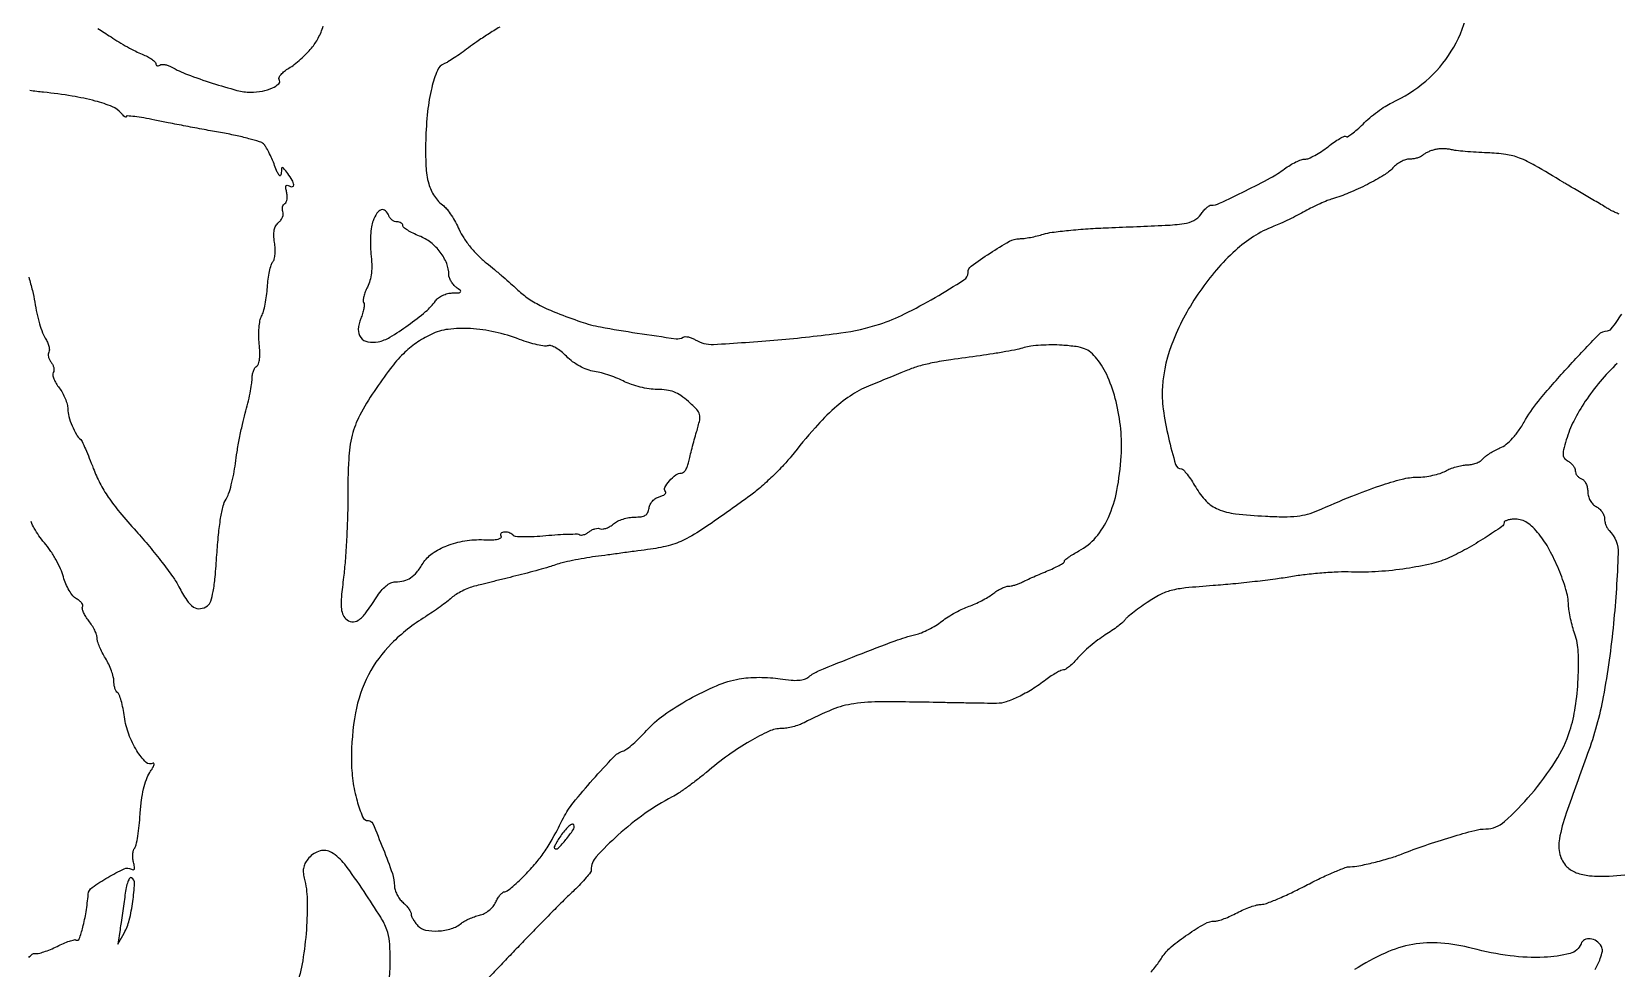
# Model space of a CAD drawing. Extents: x 0 to 1938, y 0 to 2000.
# Drawn here: x 665.4 to 1043.8, y 423.7 to 647.4 of the extents above; entities that cross this region are included whole.
import ezdxf

# ---------------------------------------------------------------- set-up
doc = ezdxf.new("R2010")
doc.units = 0

msp = doc.modelspace()

# ---------------------------------------------------------------- linework, layer by layer
for points in [[(777.135888, 648.542309, 0.006417), (774.330364, 646.786335, 0.006476), (771.684168, 645.033544, 0.013377), (769.671939, 643.582564, -0.008144), (767.960262, 642.320871, -0.009054), (766.267103, 641.16052, -0.0085), (764.791009, 640.223327, -0.045927), (763.939475, 639.804709, 0.205683), (762.272611, 638.185726, 0.038712), (760.918822, 634.057385, 0.033478), (759.932531, 628.398611, 0.019335), (759.469876, 621.5, 0.018695), (759.526082, 615.314017, 0.055266), (760.18902, 611.123267, 0.080447), (761.554572, 608.128838, 0.087007), (763.766614, 605.810704, -0.068598), (764.579107, 605.019356, -0.020534), (765.586551, 603.609792, -0.020168), (766.599373, 601.916868, -0.020571), (767.465325, 600.158801, 0.041472), (768.547171, 598.175844, 0.025214), (770.127318, 596.021111, 0.024545), (771.991978, 593.946899, 0.029635), (773.942999, 592.200133, -0.005329), (775.88201, 590.626918, -0.004249), (777.940511, 588.890329, -0.004296), (779.819582, 587.249338, -0.010798), (781.152358, 586.012567, 0.040976), (783.717444, 583.905234, 0.033275), (786.771981, 582.077127, 0.024951), (790.801763, 580.263551, 0.009888), (796.5, 578.162699, 0.038231), (801.244171, 576.915766, 0.007438), (809.977506, 575.455077, 0.003025), (819.26044, 574.101481, 0.174829), (820.9204, 574.450805, -0.13618), (821.440669, 574.602034, -0.052861), (822.193996, 574.531438, -0.047251), (823.039856, 574.275801, -0.042606), (823.854254, 573.858947, 0.154879), (828.176188, 572.751092, 0.007096), (843.55337, 573.8382, 0.012121), (858.626843, 575.487927, 0.045491), (867.896528, 577.601442, 0.036175), (873.838782, 580.026051, 0.017227), (881.113042, 583.945175, 0.009094), (888.023154, 588.151586, 0.256885), (889, 589.927447, -0.238792), (889.754485, 591.417162, -0.012715), (894.249012, 594.543501, -0.016446), (898.857941, 597.365718, -0.129861), (901.258917, 598, 0.033202), (902.365614, 598.073571, 0.013011), (903.877193, 598.31562, 0.012812), (905.503884, 598.663061, 0.015585), (907.006602, 599.074449, -0.042344), (909.058941, 599.519932, -0.007379), (912.998814, 599.97243, -0.007967), (917.649607, 600.362421, -0.007068), (922.5, 600.622602, 0.001457), (936.106097, 601.199421, 0.024513), (940.589068, 601.623422, 0.083679), (942.942504, 602.378036, 0.12122), (944.578546, 603.808678, -0.026584), (945.235197, 604.647519, -0.032233), (945.938852, 605.356299, -0.033947), (946.592244, 605.859968, -0.148284), (947.054036, 606, 0.109992), (949.04266, 606.442822, 0.005197), (955.256079, 609.433522, 0.008654), (961.247052, 612.52438, 0.03805), (964.594391, 614.668377, -0.024582), (965.908429, 615.560783, -0.024953), (967.297305, 616.315086, -0.025709), (968.566507, 616.846064, -0.08642), (969.450487, 617, 0.100686), (970.36819, 617.186693, 0.023255), (971.79743, 617.873386, 0.0231), (973.399725, 618.835127, 0.020772), (974.966199, 619.97323, -0.014868), (976.44411, 621.073874, -0.023709), (977.776062, 621.914478, -0.020211), (978.867682, 622.47608, -0.31486), (979.260104, 622.406563, 0.34745), (979.640191, 622.362044, 0.020249), (980.675315, 623.059171, 0.023643), (981.931449, 624.075931, 0.014414), (983.319692, 625.386358, -0.021496), (984.910819, 626.846255, -0.015981), (986.783752, 628.32239, -0.016221), (988.643444, 629.603068, -0.034835), (990.169692, 630.438815, 0.069419), (998.314903, 635.65916, 0.076525), (1004.412126, 642.760449, 0.076465), (1008.094497, 651.371813, 0.069159)], [(681.17619, 648.171677, -0.009576), (682.670983, 647.260488, -0.006718), (684.319825, 646.180176, 0.01236), (686.15806, 645.005202, 0.009398), (688.226761, 643.806361, 0.009518), (690.210353, 642.754982, 0.021866), (691.75, 642.058856, -0.023242), (692.99472, 641.491946, -0.032371), (694.045313, 640.864225, -0.033711), (694.804406, 640.261977, -0.211237), (695, 639.819663, 0.12161), (695.076384, 639.510253, 0.187577), (695.281801, 639.331577, 0.151341), (695.592394, 639.317702, 0.074591), (695.959323, 639.47486, -0.126195), (696.454805, 639.629495, -0.051872), (697.162856, 639.592498, -0.046915), (697.95324, 639.391004, -0.044156), (698.709323, 639.042755, 0.03963), (702.58613, 637.21447, 0.013289), (708.503461, 635.155364, 0.011896), (714.402139, 633.43036, 0.065271), (717.684801, 633, 0.045093), (720.462061, 633.250979, 0.060037), (722.880704, 633.999628, 0.090137), (724.356078, 635.008763, 0.349435), (724.478511, 636.03477, -0.260952), (724.457759, 636.516453, -0.061007), (724.923831, 637.213559, -0.047707), (725.734719, 637.990876, -0.030645), (726.80546, 638.735499, 0.029019), (728.096311, 639.626987, 0.01562), (729.583899, 640.863937, 0.015508), (731.026211, 642.223611, 0.023462), (732.185378, 643.500902, 0.050575), (733.801173, 645.919494, 0.042035), (735.017597, 648.765688, 0.020648)], [(664.670748, 588.834367, -0.012554), (665.538524, 585.614013, -0.019825), (666.102478, 582.809782, 0.015461), (666.598482, 580.227029, 0.015539), (667.252441, 577.684264, 0.015543), (667.959229, 575.506985, 0.058237), (668.598101, 574.221754, -0.036891), (669.120129, 573.275005, -0.043907), (669.462524, 572.314423, -0.049417), (669.594325, 571.475822, -0.153876), (669.45547, 570.927949, 0.126496), (669.301943, 570.434992, 0.067826), (669.35652, 569.795821, 0.060667), (669.598486, 569.115712, 0.057495), (670, 568.5, -0.059595), (670.399696, 567.881434, -0.061668), (670.636599, 567.193045, -0.068427), (670.683324, 566.541795, -0.12275), (670.521105, 566.034149, 0.18396), (670.409232, 565.451573, 0.048241), (670.667873, 564.518989, 0.042365), (671.192313, 563.437809, 0.032564), (671.935015, 562.355485, -0.038114), (672.725465, 561.175756, -0.030697), (673.393411, 559.80269, -0.031656), (673.853615, 558.450721, -0.066297), (674, 557.351572, 0.066853), (674.244928, 555.527908, 0.032775), (675.011418, 553.308552, 0.032553), (676.036279, 551.25628, 0.085399), (677.091463, 550, -0.110601), (677.411134, 549.578352, -0.004242), (678.216691, 547.774017, -0.007415), (679.125702, 545.603394, -0.005141), (680.091463, 543.124313, 0.030113), (681.669465, 539.604012, 0.029198), (683.673435, 536.260821, 0.023673), (686.417196, 532.619246, 0.010834), (690.317696, 528.124313, -0.010188), (693.485606, 524.483129, -0.009845), (696.539806, 520.674737, -0.009806), (699.095556, 517.217895, -0.03521), (700.521306, 514.87479, 0.026893), (702.401452, 511.666038, 0.099914), (704.046112, 510.013337, 0.178724), (705.65137, 509.629077, 0.134703), (707.345608, 510.318684, 0.151901), (708.121264, 511.416855, 0.032807), (708.6987, 513.69859, 0.02277), (709.176287, 517.169378, 0.006796), (709.590879, 522.5, -0.00885), (709.983984, 527.299213, -0.015998), (710.500655, 531.20793, -0.017571), (711.10238, 534.198523, -0.086236), (711.779849, 535.77559, 0.063074), (712.401445, 537.056481, 0.017266), (713.047472, 539.211146, 0.017169), (713.616213, 541.725715, 0.017123), (714.011659, 544.27559, -0.011644), (714.415077, 547.07938, -0.007073), (715.015917, 550.374974, -0.007085), (715.704914, 553.62905, -0.012406), (716.379882, 556.29879, 0.009556), (717.000067, 558.694317, 0.009737), (717.52409, 561.096892, 0.009554), (717.898537, 563.200398, 0.039285), (718, 564.489773, -0.042625), (718.08252, 565.456005, -0.044251), (718.327638, 566.381751, -0.048396), (718.68715, 567.137543, -0.119693), (719.115364, 567.571299, 0.183092), (719.552192, 568.139935, 0.045301), (719.792619, 569.311914, 0.036461), (719.854741, 570.907664, 0.019568), (719.71071, 572.874214, -0.025067), (719.591698, 574.787698, -0.024366), (719.662771, 576.721848, -0.025123), (719.89352, 578.412011, -0.077822), (720.277749, 579.493898, 0.057282), (720.717591, 580.588299, 0.016984), (721.136134, 582.346175, 0.016801), (721.475364, 584.368683, 0.01738), (721.673407, 586.386698, -0.016806), (721.863207, 588.34383, -0.019643), (722.178185, 590.183535, -0.018982), (722.560789, 591.702143, -0.102345), (722.958443, 592.449927, 0.117344), (723.297319, 593.135449, 0.03438), (723.48201, 594.304029, 0.032472), (723.514023, 595.689874, 0.029771), (723.369638, 597.109617, -0.029191), (723.198065, 598.777478, -0.061529), (723.300284, 600.072649, -0.079462), (723.679662, 601.079778, -0.090049), (724.342758, 601.869501, 0.062602), (724.892984, 602.45655, 0.062895), (725.279785, 603.160623, 0.068974), (725.452648, 603.870052, 0.117457), (725.372385, 604.471962, -0.075249), (725.251187, 605.023803, -0.075878), (725.299292, 605.585144, -0.081884), (725.504319, 606.069598, -0.113854), (725.837946, 606.399845, 0.154694), (726.170549, 606.786596, 0.063956), (726.360471, 607.458253, 0.054904), (726.392137, 608.288195, 0.046087), (726.248596, 609.157368, -0.023353), (726.045738, 610.11343, -0.139278), (726.103353, 610.614887, -0.342811), (726.371318, 610.768, -0.103411), (726.842476, 610.597355, 0.167252), (727.619586, 610.421833, 0.412815), (727.95138, 610.833405, 0.10558), (727.575102, 611.988549, 0.030579), (726.531803, 613.55887, 0.005031), (725.53194, 614.853525, 0.239577), (725.241089, 614.98791, 0.378105), (725.052041, 614.808068, 0.00907), (724.961341, 613.5, -0.180866), (724.782506, 613.087352, -0.455652), (724.49563, 613.102025, -0.066331), (724.024817, 613.901653, -0.012215), (723.396133, 615.497691, 0.015969), (722.746717, 617.110745, 0.016787), (722.005555, 618.651937, 0.016664), (721.279503, 619.934401, 0.06896), (720.716595, 620.621772, 0.112784), (719.817079, 621.139549, 0.0094), (717.213625, 621.885024, 0.012159), (714.035829, 622.648425, 0.009084), (710.5, 623.340463, -0.001947), (706.5611, 624.053174, -0.001394), (702.160937, 624.87975, -0.001407), (697.973225, 625.690726, -0.003021), (694.75, 626.344593, 0.008458), (692.159263, 626.840888, 0.014331), (689.97347, 627.15716, 0.00811), (688.202002, 627.332782, 0.423622), (687.968197, 627.128211, -0.437301), (687.8471, 627.027094, -0.121999), (687.58789, 627.128096, -0.049116), (687.188816, 627.472856, -0.020325), (686.718197, 628.009988, 0.129378), (684.684445, 629.507271, 0.028932), (680.558457, 630.872052, 0.025231), (675.029745, 632.057092, 0.014054), (668.199793, 632.968025, -0.009013), (664.933236, 633.370229, -0.012029)], [(1044.467504, 603.878292, -0.011596), (1043.571756, 604.255577, -0.011617), (1042.70032, 604.671238, -0.020151), (1042, 605.061679, 0.003197), (1041.177659, 605.557414, 0.000757), (1039.79923, 606.37359, 0.000779), (1038.212013, 607.306821, 0.000768), (1036.6144, 608.239527, -0.000835), (1035.006892, 609.178302, -0.000816), (1033.389988, 610.129736, -0.000803), (1031.97303, 610.969703, -0.003069), (1031.094051, 611.5, 0.006477), (1024.365074, 615.497366, 0.038322), (1020.672713, 617.26495, 0.057354), (1017.423303, 618.112975, 0.025745), (1013.021971, 618.506723, -0.005698), (1010.320801, 618.639572, -0.006469), (1007.735339, 618.829885, -0.005929), (1005.545117, 619.045818, -0.035401), (1004.416881, 619.252175, 0.038533), (1003.537855, 619.407274, 0.022922), (1002.475584, 619.46233, 0.022861), (1001.405246, 619.419742, 0.0363), (1000.5, 619.275464, 0.027926), (999.66461, 619.029394, 0.0233), (998.808437, 618.678576, 0.023933), (998.054095, 618.282658, 0.057267), (997.55, 617.902935, -0.083931), (997.034744, 617.556049, -0.035315), (996.248965, 617.265237, -0.033678), (995.345916, 617.066586, -0.037317), (994.454988, 617, 0.07908), (993.495398, 616.847277, 0.041659), (992.380482, 616.377301, 0.040119), (991.29223, 615.691379, 0.049072), (990.404988, 614.880172, -0.073906), (988.319807, 613.155049, -0.01773), (984.38542, 610.9637, -0.018933), (979.973301, 608.914188, -0.029046), (976, 607.513497, 0.026681), (974.767052, 607.085393, 0.009581), (973.059375, 606.349859, 0.009473), (971.214738, 605.470562, 0.011083), (969.5, 604.564892, -0.008826), (967.713415, 603.610936, -0.005983), (965.646875, 602.584946, -0.006029), (963.626373, 601.641617, -0.011989), (962, 600.952526, 0.092616), (952.829777, 595.184115, 0.05477), (944.324807, 585.391933, 0.054105), (938.022057, 573.789542, 0.081045), (935.423466, 562.57968, 0.050717), (935.60998, 557.297169, 0.023106), (936.867575, 550.495965, 0.014317), (938.56185, 544.066971, 0.332635), (939.988213, 543, -0.216306), (940.429243, 542.79984, -0.014944), (941.319629, 541.718414, -0.019129), (942.327464, 540.308716, -0.013084), (943.366755, 538.637153, 0.059552), (945.879227, 535.325659, 0.102426), (948.728622, 533.381971, 0.069844), (952.860517, 532.304727, 0.016398), (960, 531.712344, 0.010584), (964.43155, 531.584575, 0.028705), (967.569749, 531.740794, 0.038314), (970.093972, 532.209844, 0.039069), (972.5, 533.056655, -0.007943), (980.665305, 536.514933, -0.015088), (987.358267, 538.992754, -0.017914), (992.663588, 540.567661, -0.061189), (996.227182, 541.035435, 0.028352), (998.046391, 541.153819, 0.022827), (999.979235, 541.480268, 0.023386), (1001.740827, 541.948374, 0.053256), (1003, 542.5, -0.036359), (1004.14871, 543.050121, -0.023936), (1005.537469, 543.519732, -0.024099), (1006.940336, 543.848247, -0.042114), (1008.127555, 543.964565, 0.046458), (1009.218322, 544.08099, 0.040449), (1010.322724, 544.398612, 0.0425), (1011.279333, 544.855811, 0.087039), (1011.910711, 545.392413, -0.057017), (1012.557146, 546.011959, -0.020922), (1013.596833, 546.736162, -0.020421), (1014.80933, 547.43966, -0.023055), (1016.027942, 548.011574, 0.072343), (1017.499779, 548.888112, 0.038348), (1019.044547, 550.351135, 0.032592), (1020.614591, 552.329833, 0.021479), (1022.16476, 554.787971, -0.04524), (1025.680765, 559.817513, -0.010986), (1032.389792, 567.428572, -0.005164), (1039.611994, 575.107019, -0.204189), (1041.707479, 576, 0.237326), (1042.620157, 576.459061, 0.007263), (1045.161301, 579.987039, 0.014589)], [(1044.020484, 568.205613, 0.026932), (1039.927184, 563.857227, 0.028501), (1036.407237, 559.172271, 0.030234), (1033.653444, 554.438872, 0.04387), (1031.86686, 549.949955, 0.012174), (1031.21243, 547.55507, 0.082463), (1031.117238, 546.334767, 0.160172), (1031.460402, 545.532852, 0.084851), (1032.310495, 544.846114, -0.05497), (1032.956709, 544.384743, -0.051309), (1033.503708, 543.783758, -0.055059), (1033.876905, 543.140741, -0.104342), (1034, 542.557299, 0.099443), (1034.111795, 542.000752, 0.06685), (1034.440625, 541.439494, 0.063749), (1034.926554, 540.958788, 0.071688), (1035.5, 540.638374, -0.12387), (1036.074186, 540.234588, -0.06438), (1036.559375, 539.498594, -0.057928), (1036.888424, 538.564006, -0.055757), (1037, 537.566569, 0.065508), (1037.141649, 536.490052, 0.062433), (1037.557504, 535.467821, 0.064232), (1038.198294, 534.606019, 0.078097), (1039, 534, -0.061983), (1039.764899, 533.459451, -0.054411), (1040.4125, 532.725638, -0.05735), (1040.852909, 531.919054, -0.0966), (1041, 531.164816, 0.052683), (1041.079815, 530.409409, 0.038416), (1041.319248, 529.599167, 0.039092), (1041.670378, 528.857688, 0.066344), (1042.086802, 528.313198, -0.208318), (1044.250391, 522.810791, -0.014964), (1043.143597, 506.078206, -0.02182), (1040.686003, 488.589326, -0.042406), (1036.95425, 475, 0.003896), (1031.833291, 460.74899, 0.038946), (1030.209867, 454.629783, 0.107239), (1030.328376, 450.949407, 0.135711), (1032, 448, 0.110096), (1034.265063, 446.560633, 0.063166), (1037.437511, 445.849163, 0.038036), (1042.116168, 445.762999, 0.010329), (1049.5, 446.342185, 0.027484)], [(664.695066, 426.29699, -0.065428), (665.46605, 427.079636, -0.211287), (666.15815, 427.253253, 0.100918), (666.948424, 427.277356, 0.020653), (668.301117, 427.656017, 0.020968), (669.862739, 428.237006, 0.018346), (671.442844, 428.97086, -0.015814), (672.971955, 429.690465, -0.02235), (674.378539, 430.225593, -0.019529), (675.542682, 430.560084, -0.20123), (676.026151, 430.483838, 0.478391), (676.721675, 430.72897, 0.021092), (677.581024, 433.533343, 0.024182), (678.355881, 437.226368, 0.017433), (678.875, 441.404978, -0.218871), (679.801, 443.023464, -0.023341), (683.535115, 445.435362, -0.022484), (687.470251, 447.49335, -0.252807), (689.171529, 447.393989, 0.122582), (689.630208, 447.24725, 0.344324), (689.891161, 447.424836, 0.121457), (689.929528, 447.985626, 0.020592), (689.699374, 449.041592, -0.041853), (689.529105, 450.021042, -0.041644), (689.523901, 451.016834, -0.044923), (689.670994, 451.885184, -0.109216), (689.966581, 452.459732, 0.122132), (690.334542, 453.222124, 0.01146), (690.717664, 455.284371, 0.014159), (691.052927, 457.800816, 0.010673), (691.283674, 460.581673, -0.016422), (691.5902, 463.823133, -0.02562), (692.08761, 466.582366, -0.030152), (692.760781, 468.839263, -0.057323), (693.608944, 470.531229, 0.015063), (694.262788, 471.599895, 0.047043), (694.609997, 472.367204, 0.222166), (694.577829, 472.668634, 0.416743), (694.361257, 472.721068, -0.348086), (692.676046, 472.920447, -0.057406), (690.5011, 475.674704, -0.049766), (688.569878, 479.62941, -0.05459), (687.531992, 483.767391, 0.014456), (687.190372, 485.811583, 0.019804), (686.757713, 487.625883, 0.01694), (686.298094, 489.072769, 0.170567), (685.906316, 489.5579, -0.129609), (685.55761, 489.925196, -0.045581), (685.265132, 490.597096, -0.041539), (685.064626, 491.429282, -0.037942), (684.996262, 492.309017, 0.06353), (684.858268, 493.376181, 0.023838), (684.40722, 494.818186, 0.023158), (683.760655, 496.359794, 0.026028), (682.996262, 497.77417, -0.019156), (682.23215, 499.142745, -0.019972), (681.586402, 500.547182, -0.020118), (681.127698, 501.800706, -0.077798), (681, 502.61644, 0.085485), (680.866743, 503.390165, 0.027677), (680.416502, 504.465709, 0.026677), (679.773865, 505.627831, 0.027017), (679.013625, 506.709808, -0.026756), (678.290592, 507.73769, -0.036602), (677.761848, 508.737763, -0.040056), (677.468631, 509.585213, -0.204431), (677.541633, 510.067364, 0.222086), (677.588241, 510.465629, 0.085511), (677.319166, 510.968652, 0.063119), (676.787908, 511.497293, 0.041389), (676.061973, 511.966833, -0.0998), (675.216048, 512.665486, -0.036316), (674.32242, 513.947025, -0.034193), (673.520494, 515.533739, -0.034155), (672.941966, 517.215522, 0.040102), (672.267339, 519.103462, 0.020915), (671.145654, 521.338274, 0.020662), (669.795465, 523.548811, 0.029585), (668.408001, 525.378514, -0.023998), (667.10358, 527.059384, -0.025876), (666.0011, 528.816961, -0.026588), (665.220466, 530.411258, -0.100881)], [(932.680114, 422.77063, 0.009022), (933.581846, 423.898487, 0.008906), (934.507153, 425.144943, 0.011314), (935.314133, 426.329201, -0.074274), (937.527304, 428.83333, -0.024432), (941.452038, 431.816127, -0.021848), (945.541197, 434.364624, -0.12912), (947.96059, 435, 0.07357), (948.800167, 435.124208, 0.016764), (950.164864, 435.5875, 0.016996), (951.717466, 436.234413, 0.015809), (953.261185, 437, -0.02015), (954.83907, 437.76554, -0.019376), (956.493963, 438.4125, -0.019727), (957.995148, 438.867796, -0.063843), (959.026316, 439, 0.090875), (960.254196, 439.225026, 0.009442), (962.989321, 440.321875, 0.011482), (966.219005, 441.77671, 0.008948), (969.661751, 443.5, -0.008813), (973.102221, 445.223312, -0.011351), (976.32496, 446.678125, -0.009268), (979.053157, 447.776666, -0.091319), (980.265791, 448, 0.049582), (982.346269, 448.206817, 0.01077), (985.872107, 448.99417, 0.01188), (989.56005, 449.995027, 0.021843), (992.5, 451.010058, -0.011978), (998.171279, 453.09416, -0.009548), (1004.380012, 455.076923, -0.007542), (1010.027623, 456.669987, -0.062786), (1012.65737, 457.025681, 0.183437), (1017.089126, 458.754158, 0.032156), (1023.444661, 465.285037, 0.035262), (1029.306383, 473.207344, 0.063743), (1032.73247, 480.5, 0.041249), (1034.026348, 486.040192, 0.02411), (1034.698997, 492.828344, 0.023561), (1034.721299, 499.300937, 0.07317), (1033.900162, 503.576437, -0.01763), (1033.366516, 505.298106, -0.013174), (1032.896184, 507.228703, -0.013358), (1032.54931, 509.07303, -0.029382), (1032.405497, 510.5, 0.062313), (1031.784836, 514.20086, 0.025935), (1030.080727, 518.980511, 0.025967), (1027.809965, 523.72651, 0.043846), (1025.373062, 527.399171, 0.027209), (1023.892638, 529.060554, 0.054794), (1022.528658, 530.161408, 0.068208), (1021.178455, 530.786147, 0.074424), (1019.75, 530.999971, 0.028633), (1018.696354, 530.939594, 0.044818), (1017.807812, 530.755713, 0.056093), (1017.186153, 530.488685, 0.269509), (1017, 530.168415, -0.248477), (1016.497042, 529.218817, -0.006871), (1012.477078, 526.568507, -0.014458), (1008.095343, 523.940653, -0.019817), (1004, 521.851705, -0.050007), (999.681313, 520.362217, -0.021234), (993.661831, 519.206254, -0.020552), (987.003736, 518.496704, -0.023425), (980.595459, 518.379873, 0.017273), (977.40507, 518.360956, 0.009364), (973.487961, 518.128796, 0.009318), (969.505723, 517.743061, 0.014533), (966.095459, 517.247645, -0.010418), (962.412146, 516.681577, -0.004538), (957.499916, 516.076401, -0.004488), (952.267201, 515.527435, -0.005966), (947.5, 515.127867, 0.006696), (940.934779, 514.567938, 0.037857), (937.476477, 513.959506, 0.057894), (934.834211, 512.94836, 0.029376), (931.77613, 511.115752, 0.007603), (929.922493, 509.809643, 0.00977), (928.260654, 508.550068, 0.007871), (926.913468, 507.452058, 0.079576), (926.44207, 506.906268, -0.081652), (925.986648, 506.38335, -0.010406), (924.813751, 505.453113, -0.011961), (923.361178, 504.40335, -0.009694), (921.755717, 503.345791, 0.019752), (920.017444, 502.14994, 0.014039), (918.163505, 500.680637, 0.014204), (916.470934, 499.176096, 0.029066), (915.250883, 497.886311, -0.019993), (914.242837, 496.781179, -0.025276), (913.222287, 495.847854, -0.02475), (912.313026, 495.1698, -0.148903), (911.755497, 495, 0.111692), (911.163948, 494.866188, 0.017377), (910.093152, 494.309163, 0.018617), (908.857329, 493.548657, 0.015251), (907.594391, 492.648213, -0.022168), (904.275007, 490.350147, -0.02842), (901.022611, 488.554745, -0.031753), (898.094126, 487.371171, -0.078086), (895.811481, 486.991674, -0.005512), (894.390442, 486.994706, -0.000656), (891.241498, 487.040273, -0.000783), (887.498287, 487.105212, -0.000642), (883.5, 487.185978, 0.004227), (868.43011, 487.382333, 0.036533), (861.730962, 486.923008, 0.061735), (856.579422, 485.526049, 0.023738), (849.845708, 482.392175, -0.034782), (848.630145, 481.858761, -0.022801), (847.167676, 481.408951, -0.022951), (845.695772, 481.099996, -0.040273), (844.456307, 481, 0.106847), (841.470865, 480.354664, 0.025579), (836.937684, 478.012372, 0.024415), (831.767521, 474.648023, 0.019166), (826.5, 470.525742, -0.01074), (824.351164, 468.784934, -0.00935), (822.029243, 467.053633, -0.009445), (819.869649, 465.56629, -0.027238), (818.301679, 464.648096, 0.036138), (811.809437, 460.689599, 0.028463), (805.38723, 455.531202, 0.024506), (800.216596, 450.38933, 0.186929), (799, 447.248875, -0.161304), (798.802291, 446.651976, -0.014032), (797.79859, 445.379258, -0.017309), (796.476679, 443.903446, -0.012577), (794.910093, 442.351867, 0.00612), (792.855296, 440.368649, 0.002083), (789.918319, 437.439407, 0.002071), (786.701274, 434.177074, 0.002385), (783.660093, 431.037605, -0.000017), (780.714855, 427.968231, -0.000018), (777.786218, 424.916586, -0.000017), (775.239856, 422.263643, -0.000073), (773.718523, 420.679205, -0.031296)], [(750.758733, 420.551817, 0.024871), (751, 425.399208, 0.018175), (750.828934, 430.10361, 0.071582), (750.210052, 432.929307, 0.050724), (748.733724, 435.909857, 0.006107), (744.75, 442.077779, 0.016863), (740.12565, 448.563399, 0.093199), (736.950051, 451.415639, 0.21087), (734.261328, 451.767956, 0.138341), (731.574548, 450.082374, 0.050107), (730.766165, 448.986218, 0.077152), (730.328514, 447.894616, 0.074939), (730.235374, 446.698408, 0.044584), (730.464915, 445.285041, -0.057859), (731.163036, 440.126761, -0.022837), (730.971303, 432.956156, -0.02297), (730.090805, 425.549859, -0.039095), (728.594841, 419.5, 0.009089)], [(1038.77783, 423.453689, 0.031423), (1039.977859, 426.032298, 0.050556), (1040.477865, 427.826967, 0.185225), (1040.252506, 428.964331, 0.099435), (1039.073832, 430.204136, 0.121958), (1037.588122, 430.779933, 0.153261), (1036.245059, 430.539505, 0.182769), (1035.394153, 429.584763, -0.243629), (1032.787373, 427.268564, -0.051385), (1026.567265, 426.355106, -0.043611), (1018.436984, 426.713347, -0.030911), (1009.46971, 428.465874, 0.043581), (1001.906211, 429.74629, 0.064659), (995.201857, 429.420564, 0.061836), (988.589012, 427.366276, 0.036111), (981.282591, 423.404075, -0.012151)]]:
    msp.add_lwpolyline(points, format="xyb")
for points in [[(746.884799, 602.25, 0.056433), (746.514532, 600.840905, 0.020901), (746.304469, 598.797034, 0.0204), (746.25947, 596.527738, 0.023154), (746.405719, 594.356923, -0.021066), (746.582577, 591.885651, -0.034305), (746.500061, 589.785175, -0.04015), (746.157542, 587.985799, -0.052603), (745.547347, 586.428623, 0.026308), (745.034141, 585.297612, 0.0332), (744.686958, 584.202455, 0.035138), (744.528084, 583.278982, 0.164896), (744.647498, 582.761343, -0.151892), (744.782705, 582.23642, -0.031224), (744.674712, 581.274605, -0.030206), (744.400921, 580.129211, -0.024423), (743.974625, 578.938739, 0.08342), (743.376371, 576.339721, 0.177431), (743.960888, 574.391057, 0.188762), (745.626746, 573.358126, 0.09511), (748.137881, 573.377576, 0.087194), (750.926038, 574.463311, 0.018635), (755.282987, 577.333795, 0.019738), (759.459121, 580.570191, 0.065347), (761.803608, 583.129999, -0.080392), (762.502232, 583.848386, -0.048886), (763.51981, 584.460029, -0.047534), (764.679376, 584.881361, -0.060503), (765.806704, 585.031803, 0.007719), (767.446142, 585.076482, 0.234612), (767.795775, 585.269113, 0.385104), (767.755167, 585.582494, 0.014358), (766.75, 586.392046, -0.054148), (766.08044, 587.025245, -0.044934), (765.514063, 587.826523, -0.046822), (765.127034, 588.666162, -0.084788), (765, 589.409903, 0.096177), (764.479763, 592.089458, 0.067185), (762.952415, 594.771328, 0.064145), (760.677177, 597.071358, 0.07064), (757.962341, 598.631745, -0.018134), (756.444371, 599.303947, -0.026388), (755.163938, 600.013299, -0.024652), (754.21308, 600.67499, -0.23244), (754, 601.10858, 0.153969), (753.892768, 601.448551, 0.097927), (753.590803, 601.738145, 0.080437), (753.139632, 601.933557, 0.06213), (752.606989, 602, -0.096313), (752.031441, 602.111903, -0.06686), (751.454091, 602.440625, -0.064359), (750.962529, 602.926569, -0.074185), (750.638374, 603.5, 0.114166), (749.848685, 604.669896, 0.27438), (748.86494, 604.883809, 0.170194), (747.815587, 604.071715, 0.051372)], [(760.73703, 575.141659, 0.039251), (757.164114, 573.055937, 0.04493), (754.131606, 570.518994, 0.034461), (751.032603, 566.953018, 0.012603), (747.139783, 561.515724, 0.027787), (743.714409, 555.808897, 0.061012), (741.908634, 551.056912, 0.048396), (741.078999, 545.357968, 0.012283), (740.861097, 536, -0.008116), (740.791865, 531.368741, -0.005585), (740.56961, 526.123668, -0.005631), (740.242417, 521.079977, -0.01142), (739.849876, 517.123126, 0.006504), (739.342132, 512.470992, 0.036855), (739.287252, 509.979868, 0.073992), (739.606995, 508.397377, 0.11002), (740.3624, 507.209028, 0.168593), (741.832089, 506.496632, 0.182276), (743.372038, 506.878846, 0.08287), (745.1901, 508.639081, 0.018276), (747.648551, 512.23532, -0.028358), (748.827813, 513.887864, -0.05203), (749.990289, 515.061868, -0.066319), (751.135473, 515.77018, -0.104031), (752.262545, 516.015313, 0.059621), (754.264265, 516.268761, 0.087663), (755.879617, 516.98999, 0.074652), (757.32445, 518.319439, 0.03258), (758.8269, 520.456347, -0.104614), (761.050615, 522.814178, -0.058801), (764.540702, 524.670047, -0.053156), (768.801282, 525.826517, -0.04894), (773.331993, 526.103389, 0.014269), (775.389334, 526.086455, 0.045521), (776.753071, 526.238847, 0.106139), (777.439039, 526.540054, 0.393377), (777.522976, 526.962823, -0.125464), (777.399299, 527.357114, -0.1887), (777.510888, 527.695329, -0.148468), (777.85552, 527.923252, -0.072509), (778.381966, 528, -0.048151), (778.992187, 527.941098, -0.046874), (779.585655, 527.766495, -0.050716), (780.077121, 527.509908, -0.10911), (780.373249, 527.205088, 0.244587), (780.856917, 526.916825, 0.010841), (782.869802, 526.844266, 0.016203), (785.342362, 526.888907, 0.010648), (788.182266, 527.093018, -0.006908), (791.043557, 527.320189, -0.009919), (793.583596, 527.436033, -0.006163), (795.703029, 527.464463, -0.135676), (796.293805, 527.301841, 0.152936), (796.700184, 527.20463, 0.060048), (797.27231, 527.313874, 0.052039), (797.907197, 527.591788, 0.044061), (798.510183, 528.008451, -0.0574), (799.149587, 528.425589, -0.051176), (799.891939, 528.705956, -0.054234), (800.620861, 528.816486, -0.097564), (801.216378, 528.725029, 0.123971), (801.841057, 528.662216, 0.051579), (802.668245, 528.873023, 0.04678), (803.551144, 529.295267, 0.044473), (804.356371, 529.880488, -0.066208), (805.293805, 530.50157, -0.034933), (806.590874, 531.024268, -0.034037), (808.016607, 531.381024, -0.044315), (809.356371, 531.5, 0.031642), (810.942871, 531.6005, 0.108014), (811.911953, 531.945177, 0.144375), (812.491198, 532.59621, 0.074828), (812.806193, 533.648063, -0.083385), (813.083379, 534.519453, -0.065572), (813.648038, 535.335466, -0.065142), (814.409265, 535.982414, -0.079805), (815.262523, 536.3584, 0.037595), (816.037235, 536.624565, 0.079268), (816.572932, 536.963631, 0.148375), (816.789202, 537.313465, 0.267226), (816.704148, 537.629185, -0.331596), (816.56707, 538.567754, -0.056347), (817.665998, 540.147059, -0.053614), (819.202866, 541.559328, -0.160366), (820.541488, 542, 0.186324), (821.052606, 542.197317, 0.065427), (821.570254, 542.807812, 0.053911), (822.016468, 543.697466, 0.040728), (822.314309, 544.75, -0.010833), (822.611679, 546.105106, -0.004196), (823.079899, 547.96928, -0.004152), (823.621188, 549.981563, -0.005125), (824.160438, 551.84755, 0.01615), (824.904636, 554.653232, 0.122837), (824.880934, 556.009647, 0.127633), (824.221679, 557.172315, 0.01797), (822.216853, 559.09755, 0.031821), (820.411021, 560.515316, 0.058219), (818.757494, 561.388103, 0.058949), (816.961552, 561.849738, 0.033471), (814.719414, 562, -0.035556), (812.83846, 562.133928, -0.023039), (810.69476, 562.542277, -0.023163), (808.627099, 563.138228, -0.040065), (806.985191, 563.84605, 0.024924), (805.380959, 564.595957, 0.015455), (803.431902, 565.32188, 0.015494), (801.458504, 565.920749, 0.026846), (799.782987, 566.277826, -0.048066), (798.045023, 566.72596, -0.037298), (796.262724, 567.528249, -0.036274), (794.565284, 568.616378, -0.038567), (793.079807, 569.918358, 0.029974), (791.831978, 571.050505, 0.039035), (790.558332, 571.919743, 0.043464), (789.430259, 572.442526, 0.180292), (788.692249, 572.435399, -0.128373), (787.843401, 572.340739, -0.018641), (786.118831, 572.657356, -0.020085), (784.066522, 573.201144, -0.015987), (781.899591, 573.946155, 0.036538), (776.026008, 575.699398, 0.040172), (770.143425, 576.508786, 0.043983), (764.838414, 576.341744, 0.082825)], [(902.398961, 571.979198, -0.023333), (900.727242, 571.546423, -0.006268), (898.035407, 571.017204, -0.006335), (894.959109, 570.492558, -0.006515), (891.898961, 570.051264, 0.003589), (884.846857, 569.076391, 0.013338), (880.427487, 568.312227, 0.020803), (877.240405, 567.534009, 0.029812), (874.5, 566.562473, -0.003126), (872.96241, 565.923142, -0.001035), (870.698395, 565.003785, -0.001031), (868.184459, 563.99502, -0.001171), (865.771133, 563.038942, 0.049683), (861.370218, 560.780462, 0.039268), (857.114436, 557.532286, 0.029811), (852.461103, 552.835729, 0.01249), (846.749095, 546.001532, -0.022398), (844.648287, 543.586859, -0.012912), (841.919695, 540.864895, -0.012886), (839.033363, 538.26838, -0.021002), (836.441027, 536.236362, -0.003863), (826.627372, 529.302721, -0.02933), (821.796833, 526.349557, -0.05476), (817.943683, 524.80756, -0.034552), (813.193078, 523.833752, 0.000054), (810.15952, 523.427226, 0.000032), (806.556717, 522.943786, 0.000032), (802.972254, 522.462338, 0.000056), (800, 522.062585, 0.00891), (797.291412, 521.648723, 0.008245), (794.528125, 521.128935, 0.008261), (792.083874, 520.585062, 0.027142), (790.5, 520.112867, -0.013441), (788.918258, 519.593733, -0.003983), (786.471875, 518.884218, -0.003993), (783.708583, 518.130362, -0.004296), (781, 517.439466, 0.000175), (778.266006, 516.766041, 0.000156), (775.426295, 516.064585, 0.000156), (772.874154, 515.432474, 0.000485), (771.153345, 515.003923, 0.033272), (769.71453, 514.540549, 0.023094), (768.157225, 513.837126, 0.023372), (766.718464, 513.018734, 0.043654), (765.653345, 512.207068, -0.020787), (764.544382, 511.278959, -0.007877), (762.923747, 510.073518, -0.007786), (761.118276, 508.816466, -0.009427), (759.384943, 507.696197, 0.057069), (751.287719, 501.295149, 0.077946), (745.800593, 493.805182, 0.074261), (742.700497, 484.708273, 0.046666), (741.72336, 473.495816, 0.032309), (742.078509, 468.497251, 0.034525), (743.07405, 463.698308, 0.032625), (744.408005, 459.912795, 0.300258), (745.790987, 459, -0.300802), (746.812967, 458.324007, -0.005917), (749.313995, 452.24292, -0.011469), (751.501995, 446.348257, -0.083313), (752, 443.380226, 0.077591), (752.144285, 442.456049, 0.041568), (752.5875, 441.386431, 0.040131), (753.234628, 440.345334, 0.04976), (754, 439.5, -0.025578), (754.765537, 438.732455, -0.029284), (755.4125, 437.923175, -0.03041), (755.871577, 437.182806, -0.124193), (756, 436.673753, 0.101609), (756.104174, 436.166423, 0.028783), (756.465749, 435.441364, 0.027731), (756.978692, 434.650866, 0.026137), (757.58553, 433.905491, 0.161306), (759.453914, 432.847167, 0.063243), (762.445466, 432.639817, 0.060793), (765.597322, 433.208646, 0.097051), (768, 434.500977, -0.047164), (768.770619, 435.019991, -0.020633), (769.877178, 435.564383, -0.020202), (771.108163, 436.049703, -0.025438), (772.284009, 436.393279, 0.06226), (773.454112, 436.83074, 0.048419), (774.59239, 437.57471, 0.048917), (775.553245, 438.512811, 0.068129), (776.194524, 439.527588, -0.03153), (776.700025, 440.474017, -0.039833), (777.287071, 441.273729, -0.044353), (777.867151, 441.83542, -0.171823), (778.331932, 442, 0.164457), (778.921293, 442.199237, 0.011889), (780.282043, 443.290129, 0.015649), (781.865405, 444.709501, 0.011157), (783.551042, 446.391929, 0.016406), (786.089332, 449.221257, 0.027827), (787.9959, 451.767164, 0.022357), (789.866201, 454.870143, 0.00699), (792.393248, 459.680037, -0.052312), (794.697174, 463.240693, -0.011625), (799.387901, 468.786292, -0.008168), (804.345191, 474.197329, -0.119713), (806.5, 475.592228, 0.075892), (807.50611, 476.125915, 0.017756), (809.00092, 477.321684, 0.017903), (810.639934, 478.836444, 0.016728), (812.205258, 480.498216, -0.058157), (816.312213, 484.192482, -0.026763), (822.405758, 488.037073, -0.026787), (828.918139, 491.22944, -0.054435), (834.369494, 492.876717, -0.029944), (836.475904, 493.141016, -0.015946), (839.102367, 493.227884, -0.015819), (841.800407, 493.145672, -0.023676), (844.143798, 492.888186, 0.015123), (846.731056, 492.559041, 0.041296), (848.573952, 492.5337, 0.060173), (849.929425, 492.792973, 0.097761), (850.95248, 493.357328, -0.077734), (853.317392, 494.787321, -0.003199), (862.549192, 498.499181, -0.005397), (871.551145, 501.94005, -0.030028), (876.5, 503.439884, 0.040163), (877.881297, 503.889237, 0.019272), (879.574238, 504.672504, 0.018968), (881.287925, 505.630637, 0.025687), (882.752724, 506.630827, -0.021857), (884.234812, 507.659546, -0.01484), (886.003848, 508.704079, -0.014974), (887.775453, 509.612358, -0.028816), (889.252724, 510.213018, 0.023143), (890.669941, 510.77062, 0.015239), (892.246665, 511.535378, 0.015345), (893.738316, 512.375168, 0.028427), (894.884859, 513.160048, -0.025124), (895.899139, 513.864266, -0.02549), (896.974161, 514.459514, -0.026313), (897.958779, 514.878246, -0.087595), (898.648428, 515, 0.048197), (899.299845, 515.062939, 0.021961), (900.132218, 515.263595, 0.021506), (900.997732, 515.553755, 0.027632), (901.763569, 515.897344, -0.011891), (902.704947, 516.355797, -0.003103), (904.238361, 517.046486, -0.003152), (905.995528, 517.811663, -0.003219), (907.75, 518.549218, 0.011673), (909.378726, 519.26655, 0.017859), (910.751562, 519.970692, 0.012649), (911.823894, 520.606118, 0.258157), (912, 520.92447, -0.226282), (912.157082, 521.253791, -0.014685), (913.022755, 521.913645, -0.019078), (914.147673, 522.656735, -0.012906), (915.481718, 523.420221, 0.09218), (919.516992, 526.668993, 0.072543), (922.523912, 531.419758, 0.057894), (924.532036, 537.825331, 0.031091), (925.574006, 546.053029, 0.039956), (925.469651, 552.55005, 0.037319), (924.341403, 559.101799, 0.039371), (922.375892, 564.957569, 0.069377), (919.752484, 569.323469, 0.046622), (918.284794, 570.828674, 0.083569), (916.806199, 571.711152, 0.060945), (914.814079, 572.218978, 0.015463), (911.485552, 572.542659, 0.016927), (908.966481, 572.623715, 0.015063), (906.347326, 572.540377, 0.015299), (903.996136, 572.322209, 0.044243)], [(792.142695, 455.979135, 0.014043), (791.28406, 454.746824, 0.022303), (790.627662, 453.641459, 0.018148), (790.183993, 452.73455, 0.310455), (790.241334, 452.425333, 0.413297), (791.078505, 452.424023, 0.024451), (792.963554, 454.49001, 0.0252), (794.676354, 456.78879, 0.231959), (794.837912, 457.986264, 0.397863), (794.508227, 458.162843, 0.093898), (793.890923, 457.862476, 0.049873), (793.059632, 457.103792, 0.023687)], [(687.643538, 441.231485, -0.001933), (687.37004, 439.164198, -0.001397), (687.049812, 436.861749, -0.001411), (686.733211, 434.675442, -0.003071), (686.475235, 433), (685.914293, 429.5), (687.440008, 432.156336, 0.069262), (688.676811, 435.225627, 0.027809), (689.529499, 439.679794, 0.020644), (689.929642, 444.004557, 0.273585), (689.214795, 445.36725, 0.403258), (688.797842, 445.277049, 0.057074), (688.35424, 444.418903, 0.03906), (687.947153, 443.029395, 0.019815)]]:
    msp.add_lwpolyline(points, format="xyb", close=True)

doc.saveas('drawing.dxf')
